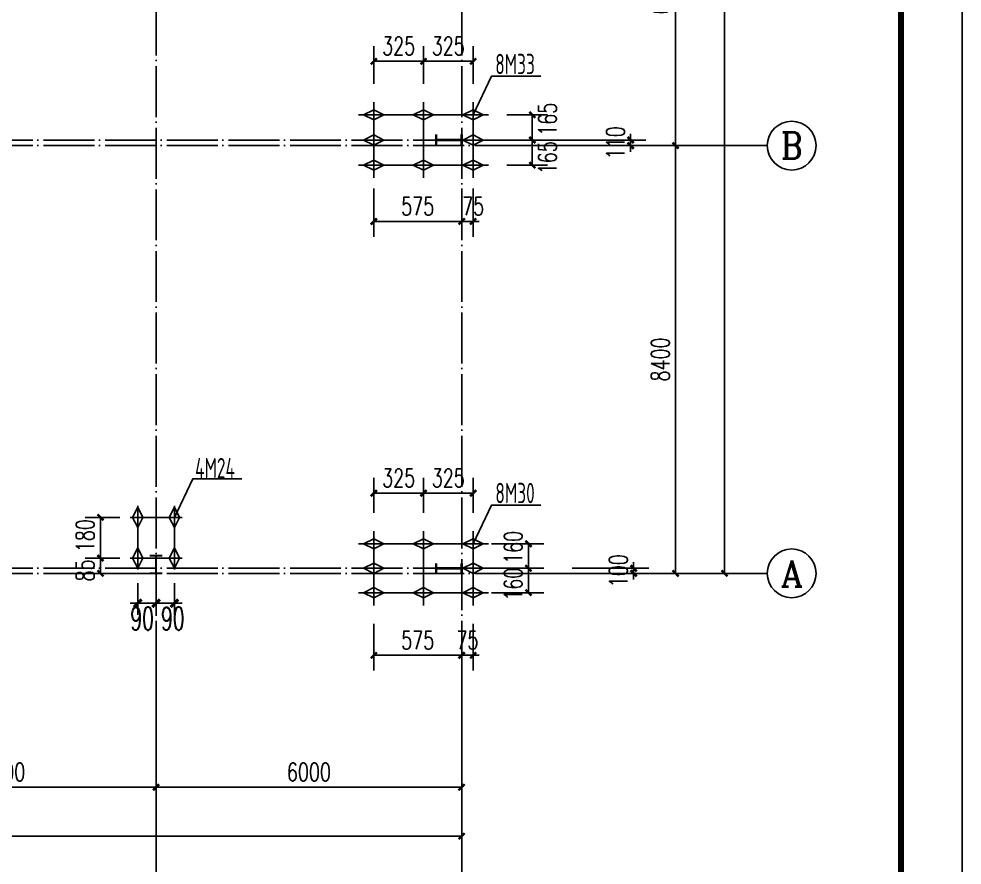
# Model space of a CAD drawing. Extents: x 14207793 to 14719554, y -1675802 to -1228715.
# Drawn here: x 14303084 to 14321605, y -1447180 to -1430561 of the extents above; entities that cross this region are included whole.
import ezdxf
from ezdxf.enums import TextEntityAlignment as Align

# ---------------------------------------------------------------- set-up
doc = ezdxf.new("R2010")
doc.units = 0
doc.header["$LTSCALE"] = 500
doc.header["$MEASUREMENT"] = 0
doc.linetypes.add('DOTE', pattern=[2.42, 2, -0.2, 0.02, -0.2])
doc.layers.get('0').update_dxf_attribs({"linetype": 'CONTINUOUS'})
doc.layers.get('DEFPOINTS').update_dxf_attribs({"color": 140, "linetype": 'CONTINUOUS'})
for name, color, linetype in [('AXIS', 3, 'CONTINUOUS'), ('AXIS_TEXT', 7, 'CONTINUOUS'), ('BOLT', 2, 'CONTINUOUS'), ('DIM', 3, 'CONTINUOUS'), ('DOTE', 8, 'DOTE'), ('PUB_TITLE', 4, 'CONTINUOUS')]:
    doc.layers.add(name, color=color, linetype=linetype)
doc.styles.add('_TCH_AXIS', font='COMPLEX', dxfattribs={"bigfont": 'GBCBIG'})
doc.styles.add('_TCH_DIM_T3', font='SIMPLEX', dxfattribs={"width": 0.705882, "bigfont": 'GBCBIG'})
doc.styles.add('COMPLEX', font='COMPLEX')
doc.styles.add('DIM_FONT', font='SIMPLEX.shx', dxfattribs={"width": 0.6})
doc.styles.add('TSSD_REIN', font='Tssdeng.shx', dxfattribs={"width": 0.65, "bigfont": 'hztxt.shx'})
doc.dimstyles.new('_TCH_ARCH&&120', dxfattribs={"dimtxt": 357, "dimasz": 120, "dimexe": 300, "dimexo": 360, "dimgap": 120, "dimtad": 1, "dimdec": 0, "dimzin": 0, "dimdsep": 46, "dimtxsty": '_TCH_DIM_T3', "dimblk": 'ARCHTICK', "dimcen": 0.09, "dimclrt": 7, "dimazin": 2, "dimtfac": 1, "dimtdec": 0, "dimtix": 1, "dimtmove": 2, "dimatfit": 3, "dimfxl": 0, "dimtolj": 1, "dimtzin": 0, "dimarcsym": 0})
doc.dimstyles.new('DIMN150', dxfattribs={"dimscale": 1.5, "dimtxt": 300, "dimasz": 100, "dimexe": 250, "dimexo": 300, "dimgap": 150, "dimtad": 1, "dimdec": 0, "dimzin": 0, "dimdsep": 46, "dimtxsty": 'DIM_FONT', "dimblk": 'ARCHTICK', "dimcen": 0.09, "dimclrt": 7, "dimazin": 2, "dimtfac": 1, "dimtdec": 0, "dimtix": 1, "dimtmove": 2, "dimatfit": 3, "dimldrblk": 'ARCHTICK', "dimfxl": 0, "dimtolj": 1, "dimtzin": 0, "dimarcsym": 0})

# ---------------------------------------------------------------- blocks, each defined once
blk = doc.blocks.new('_ArchTick')
at = {"color": 0, "linetype": 'ByBlock', "const_width": 0.4}
blk.add_lwpolyline([(-0.5, -0.5), (0.5, 0.5)], dxfattribs=at)
blk = doc.blocks.new('*D132')
at = {"layer": 'AXIS', "color": 0, "lineweight": -2}
for p, q in [((14313338.5228, -1433050), (14316278.5228, -1433050)), ((14315978.5228, -1441450), (14315978.5228, -1433050)), ((14313338.5228, -1441450), (14316278.5228, -1441450))]:
    blk.add_line(p, q, dxfattribs=at)
at = {"layer": 'DEFPOINTS', "color": 0}
for p in [(14312978.5228, -1433050), (14315978.5228, -1433050), (14312978.5228, -1441450)]:
    blk.add_point(p, dxfattribs=at)
at = {"layer": 'AXIS', "color": 0, "lineweight": -2, "xscale": 120, "yscale": 120, "zscale": 120}
for p, rotation in [((14315978.5228, -1433050), 90), ((14315978.5228, -1441450), 270)]:
    blk.add_blockref('_ArchTick', p, dxfattribs=dict(at, rotation=rotation))
at = {"layer": 'AXIS', "color": 7, "insert": (14315680.0228, -1437250), "char_height": 357, "attachment_point": 5, "rotation": 90, "style": '_TCH_DIM_T3'}
blk.add_mtext('\\A1;8400', dxfattribs=at)
blk = doc.blocks.new('*D133')
at = {"layer": 'AXIS', "color": 0, "lineweight": -2}
for p, q in [((14313338.5228, -1427050), (14316278.5228, -1427050)), ((14315978.5228, -1433050), (14315978.5228, -1427050)), ((14313338.5228, -1433050), (14316278.5228, -1433050))]:
    blk.add_line(p, q, dxfattribs=at)
at = {"layer": 'DEFPOINTS', "color": 0}
for p in [(14312978.5228, -1427050), (14315978.5228, -1427050), (14312978.5228, -1433050)]:
    blk.add_point(p, dxfattribs=at)
at = {"layer": 'AXIS', "color": 0, "lineweight": -2, "xscale": 120, "yscale": 120, "zscale": 120}
for p, rotation in [((14315978.5228, -1427050), 90), ((14315978.5228, -1433050), 270)]:
    blk.add_blockref('_ArchTick', p, dxfattribs=dict(at, rotation=rotation))
at = {"layer": 'AXIS', "color": 7, "insert": (14315680.0228, -1430050), "char_height": 357, "attachment_point": 5, "rotation": 90, "style": '_TCH_DIM_T3'}
blk.add_mtext('\\A1;6000', dxfattribs=at)
blk = doc.blocks.new('*D150')
at = {"layer": 'AXIS', "color": 0, "lineweight": -2}
for p, q in [((14313338.5228, -1331050), (14317238.5228, -1331050)), ((14316938.5228, -1441450), (14316938.5228, -1331050)), ((14313338.5228, -1441450), (14317238.5228, -1441450))]:
    blk.add_line(p, q, dxfattribs=at)
at = {"layer": 'DEFPOINTS', "color": 0}
for p in [(14312978.5228, -1331050), (14316938.5228, -1331050), (14312978.5228, -1441450)]:
    blk.add_point(p, dxfattribs=at)
at = {"layer": 'AXIS', "color": 0, "lineweight": -2, "xscale": 120, "yscale": 120, "zscale": 120}
for p, rotation in [((14316938.5228, -1331050), 90), ((14316938.5228, -1441450), 270)]:
    blk.add_blockref('_ArchTick', p, dxfattribs=dict(at, rotation=rotation))
at = {"layer": 'AXIS', "color": 7, "insert": (14316640.0228, -1386250), "char_height": 357, "attachment_point": 5, "rotation": 90, "style": '_TCH_DIM_T3'}
blk.add_mtext('\\A1;110400', dxfattribs=at)
blk = doc.blocks.new('*D173')
at = {"layer": 'AXIS', "color": 0, "lineweight": -2}
for p, q in [((14299778.5228, -1443010), (14299778.5228, -1445950)), ((14305778.5228, -1443010), (14305778.5228, -1445950)), ((14299778.5228, -1445650), (14305778.5228, -1445650))]:
    blk.add_line(p, q, dxfattribs=at)
at = {"layer": 'DEFPOINTS', "color": 0}
for p in [(14299778.5228, -1442650), (14305778.5228, -1442650), (14305778.5228, -1445650)]:
    blk.add_point(p, dxfattribs=at)
at = {"layer": 'AXIS', "color": 0, "lineweight": -2, "xscale": 120, "yscale": 120, "zscale": 120, "rotation": 180}
blk.add_blockref('_ArchTick', (14299778.5228, -1445650), dxfattribs=at)
at = {"layer": 'AXIS', "color": 0, "lineweight": -2, "xscale": 120, "yscale": 120, "zscale": 120}
blk.add_blockref('_ArchTick', (14305778.5228, -1445650), dxfattribs=at)
at = {"layer": 'AXIS', "color": 7, "insert": (14302778.5228, -1445351.5), "char_height": 357, "attachment_point": 5, "style": '_TCH_DIM_T3'}
blk.add_mtext('\\A1;6000', dxfattribs=at)
blk = doc.blocks.new('*D174')
at = {"layer": 'AXIS', "color": 0, "lineweight": -2}
for p, q in [((14305778.5228, -1443010), (14305778.5228, -1445950)), ((14311778.5228, -1443010), (14311778.5228, -1445950)), ((14305778.5228, -1445650), (14311778.5228, -1445650))]:
    blk.add_line(p, q, dxfattribs=at)
at = {"layer": 'DEFPOINTS', "color": 0}
for p in [(14305778.5228, -1442650), (14311778.5228, -1442650), (14311778.5228, -1445650)]:
    blk.add_point(p, dxfattribs=at)
at = {"layer": 'AXIS', "color": 0, "lineweight": -2, "xscale": 120, "yscale": 120, "zscale": 120, "rotation": 180}
blk.add_blockref('_ArchTick', (14305778.5228, -1445650), dxfattribs=at)
at = {"layer": 'AXIS', "color": 0, "lineweight": -2, "xscale": 120, "yscale": 120, "zscale": 120}
blk.add_blockref('_ArchTick', (14311778.5228, -1445650), dxfattribs=at)
at = {"layer": 'AXIS', "color": 7, "insert": (14308778.5228, -1445351.5), "char_height": 357, "attachment_point": 5, "style": '_TCH_DIM_T3'}
blk.add_mtext('\\A1;6000', dxfattribs=at)
blk = doc.blocks.new('*D175')
at = {"layer": 'AXIS', "color": 0, "lineweight": -2}
for p, q in [((14281778.5228, -1443010), (14281778.5228, -1446910)), ((14311778.5228, -1443010), (14311778.5228, -1446910)), ((14281778.5228, -1446610), (14311778.5228, -1446610))]:
    blk.add_line(p, q, dxfattribs=at)
at = {"layer": 'DEFPOINTS', "color": 0}
for p in [(14281778.5228, -1442650), (14311778.5228, -1442650), (14311778.5228, -1446610)]:
    blk.add_point(p, dxfattribs=at)
at = {"layer": 'AXIS', "color": 0, "lineweight": -2, "xscale": 120, "yscale": 120, "zscale": 120, "rotation": 180}
blk.add_blockref('_ArchTick', (14281778.5228, -1446610), dxfattribs=at)
at = {"layer": 'AXIS', "color": 0, "lineweight": -2, "xscale": 120, "yscale": 120, "zscale": 120}
blk.add_blockref('_ArchTick', (14311778.5228, -1446610), dxfattribs=at)
at = {"layer": 'AXIS', "color": 7, "insert": (14296778.5228, -1446311.5), "char_height": 357, "attachment_point": 5, "style": '_TCH_DIM_T3'}
blk.add_mtext('\\A1;30000', dxfattribs=at)
blk = doc.blocks.new('_AXISO')
blk.add_circle((0, 0), 0.5)
at = {"layer": 'AXIS_TEXT', "style": 'COMPLEX', "width": 1.041667}
blk.add_attdef('A', text='', height=0.56, dxfattribs=at).set_placement((-0.25, -0.28), (0.25, -0.28), align=Align.FIT)
blk = doc.blocks.new('A$C26C85C36')
at = {"color": 6, "const_width": 40}
for points in [[(-125, 0), (125, 0)], [(0, 0), (0, -350)], [(-125, -350), (125, -350)]]:
    blk.add_lwpolyline(points, dxfattribs=at)
blk = doc.blocks.new('*D1201')
at = {"layer": 'AXIS', "color": 0, "lineweight": -2}
for p, q in [((14305779, -1441640), (14305779, -1442263)), ((14306139, -1441640), (14306139, -1442263)), ((14305779, -1442038), (14305629, -1442038)), ((14306139, -1442038), (14305779, -1442038)), ((14306139, -1442038), (14306289, -1442038))]:
    blk.add_line(p, q, dxfattribs=at)
at = {"layer": 'DEFPOINTS', "color": 0}
for p in [(14305779, -1441190), (14306139, -1441190), (14305779, -1442038)]:
    blk.add_point(p, dxfattribs=at)
at = {"layer": 'AXIS', "color": 0, "lineweight": -2, "xscale": 150, "yscale": 150, "zscale": 150}
blk.add_blockref('_ArchTick', (14305779, -1442038), dxfattribs=at)
at = {"layer": 'AXIS', "color": 0, "lineweight": -2, "xscale": 150, "yscale": 150, "zscale": 150, "rotation": 180}
blk.add_blockref('_ArchTick', (14306139, -1442038), dxfattribs=at)
at = {"layer": 'AXIS', "color": 7, "insert": (14306106, -1442338), "char_height": 450, "attachment_point": 5, "style": 'DIM_FONT'}
blk.add_mtext('\\A1;90', dxfattribs=at)
blk = doc.blocks.new('*D1202')
at = {"layer": 'AXIS', "color": 0, "lineweight": -2}
for p, q in [((14305419, -1441640), (14305419, -1442263)), ((14305779, -1441640), (14305779, -1442263)), ((14305419, -1442038), (14305269, -1442038)), ((14305779, -1442038), (14305419, -1442038)), ((14305779, -1442038), (14305929, -1442038))]:
    blk.add_line(p, q, dxfattribs=at)
at = {"layer": 'DEFPOINTS', "color": 0}
for p in [(14305419, -1441190), (14305779, -1441190), (14305419, -1442038)]:
    blk.add_point(p, dxfattribs=at)
at = {"layer": 'AXIS', "color": 0, "lineweight": -2, "xscale": 150, "yscale": 150, "zscale": 150}
blk.add_blockref('_ArchTick', (14305419, -1442038), dxfattribs=at)
at = {"layer": 'AXIS', "color": 0, "lineweight": -2, "xscale": 150, "yscale": 150, "zscale": 150, "rotation": 180}
blk.add_blockref('_ArchTick', (14305779, -1442038), dxfattribs=at)
at = {"layer": 'AXIS', "color": 7, "insert": (14305504, -1442338), "char_height": 450, "attachment_point": 5, "style": 'DIM_FONT'}
blk.add_mtext('\\A1;90', dxfattribs=at)
blk = doc.blocks.new('*D1203')
at = {"layer": 'AXIS', "color": 0, "lineweight": -2}
for p, q in [((14305069, -1441150), (14304386, -1441150)), ((14304686, -1441450), (14304686, -1441150)), ((14305069, -1441450), (14304386, -1441450))]:
    blk.add_line(p, q, dxfattribs=at)
at = {"layer": 'DEFPOINTS', "color": 0}
for p in [(14304686, -1441150), (14305429, -1441150), (14305429, -1441450)]:
    blk.add_point(p, dxfattribs=at)
at = {"layer": 'AXIS', "color": 0, "lineweight": -2, "xscale": 120, "yscale": 120, "zscale": 120}
for p, rotation in [((14304686, -1441150), 90), ((14304686, -1441450), 270)]:
    blk.add_blockref('_ArchTick', p, dxfattribs=dict(at, rotation=rotation))
at = {"layer": 'AXIS', "color": 7, "insert": (14304386, -1441393), "char_height": 357, "attachment_point": 5, "rotation": 90, "style": '_TCH_DIM_T3'}
blk.add_mtext('\\A1;85', dxfattribs=at)
blk = doc.blocks.new('*D1204')
at = {"layer": 'AXIS', "color": 0, "lineweight": -2}
for p, q in [((14305069, -1440350), (14304386, -1440350)), ((14304686, -1441150), (14304686, -1440350)), ((14305069, -1441150), (14304386, -1441150))]:
    blk.add_line(p, q, dxfattribs=at)
at = {"layer": 'DEFPOINTS', "color": 0}
for p in [(14304686, -1440350), (14305429, -1440350), (14305429, -1441150)]:
    blk.add_point(p, dxfattribs=at)
at = {"layer": 'AXIS', "color": 0, "lineweight": -2, "xscale": 120, "yscale": 120, "zscale": 120}
for p, rotation in [((14304686, -1440350), 90), ((14304686, -1441150), 270)]:
    blk.add_blockref('_ArchTick', p, dxfattribs=dict(at, rotation=rotation))
at = {"layer": 'AXIS', "color": 7, "insert": (14304386, -1440710), "char_height": 357, "attachment_point": 5, "rotation": 90, "style": '_TCH_DIM_T3'}
blk.add_mtext('\\A1;180', dxfattribs=at)
blk = doc.blocks.new('*D1428')
at = {"layer": 'AXIS', "color": 0, "lineweight": -2}
for p, q in [((14315155, -1441350), (14315155, -1441230)), ((14313919, -1441450), (14315455, -1441450)), ((14313950, -1441350), (14315455, -1441350)), ((14315155, -1441350), (14315155, -1441450)), ((14315155, -1441450), (14315155, -1441570))]:
    blk.add_line(p, q, dxfattribs=at)
at = {"layer": 'DEFPOINTS', "color": 0}
for p in [(14313559, -1441450), (14313590, -1441350), (14315155, -1441450)]:
    blk.add_point(p, dxfattribs=at)
at = {"layer": 'AXIS', "color": 0, "lineweight": -2, "xscale": 120, "yscale": 120, "zscale": 120}
for p, rotation in [((14315155, -1441350), 270), ((14315155, -1441450), 90)]:
    blk.add_blockref('_ArchTick', p, dxfattribs=dict(at, rotation=rotation))
at = {"layer": 'AXIS', "color": 7, "insert": (14314856, -1441400), "char_height": 357, "attachment_point": 5, "rotation": 90, "style": '_TCH_DIM_T3'}
blk.add_mtext('\\A1;100', dxfattribs=at)
blk = doc.blocks.new('A$C285B0BBC')
at = {"color": 6, "const_width": 50}
for points in [[(0, 100), (0, -100)], [(0, 0), (500, 0)], [(500, 100), (500, -100)]]:
    blk.add_lwpolyline(points, dxfattribs=at)
blk = doc.blocks.new('*D1431')
at = {"layer": 'AXIS', "color": 0, "lineweight": -2}
for p, q in [((14312364, -1440870), (14313390, -1440870)), ((14313090, -1440870), (14313090, -1441350)), ((14312364, -1441350), (14313390, -1441350))]:
    blk.add_line(p, q, dxfattribs=at)
at = {"layer": 'DEFPOINTS', "color": 0}
for p in [(14312004, -1440870), (14312004, -1441350), (14313090, -1441350)]:
    blk.add_point(p, dxfattribs=at)
at = {"layer": 'AXIS', "color": 0, "lineweight": -2, "xscale": 120, "yscale": 120, "zscale": 120}
for p, rotation in [((14313090, -1440870), 90), ((14313090, -1441350), 270)]:
    blk.add_blockref('_ArchTick', p, dxfattribs=dict(at, rotation=rotation))
at = {"layer": 'AXIS', "color": 7, "insert": (14312791, -1440941), "char_height": 357, "attachment_point": 5, "rotation": 90, "style": '_TCH_DIM_T3'}
blk.add_mtext('\\A1;160', dxfattribs=at)
blk = doc.blocks.new('*D1432')
at = {"layer": 'AXIS', "color": 0, "lineweight": -2}
for p, q in [((14312364, -1441350), (14313390, -1441350)), ((14313090, -1441350), (14313090, -1441830)), ((14312364, -1441830), (14313390, -1441830))]:
    blk.add_line(p, q, dxfattribs=at)
at = {"layer": 'DEFPOINTS', "color": 0}
for p in [(14312004, -1441350), (14312004, -1441830), (14313090, -1441830)]:
    blk.add_point(p, dxfattribs=at)
at = {"layer": 'AXIS', "color": 0, "lineweight": -2, "xscale": 120, "yscale": 120, "zscale": 120}
for p, rotation in [((14313090, -1441350), 90), ((14313090, -1441830), 270)]:
    blk.add_blockref('_ArchTick', p, dxfattribs=dict(at, rotation=rotation))
at = {"layer": 'AXIS', "color": 7, "insert": (14312791, -1441663), "char_height": 357, "attachment_point": 5, "rotation": 90, "style": '_TCH_DIM_T3'}
blk.add_mtext('\\A1;160', dxfattribs=at)
blk = doc.blocks.new('A$C373D4424')
at = {"layer": 'BOLT'}
for p, q in [((0, -248), (0, 248)), ((-300, 0), (300, 0))]:
    blk.add_line(p, q, dxfattribs=at)
blk.add_lwpolyline([(0, -100), (-200, 0), (0, 100), (200, 0)], close=True, dxfattribs=at)
blk = doc.blocks.new('*D1433')
at = {"layer": 'AXIS', "color": 0, "lineweight": -2}
for p, q in [((14310054, -1442438), (14310054, -1443359)), ((14311779, -1442438), (14311779, -1443359)), ((14311779, -1443059), (14310054, -1443059))]:
    blk.add_line(p, q, dxfattribs=at)
at = {"layer": 'DEFPOINTS', "color": 0}
for p in [(14310054, -1442078), (14311779, -1442078), (14310054, -1443059)]:
    blk.add_point(p, dxfattribs=at)
at = {"layer": 'AXIS', "color": 0, "lineweight": -2, "xscale": 120, "yscale": 120, "zscale": 120, "rotation": 180}
blk.add_blockref('_ArchTick', (14310054, -1443059), dxfattribs=at)
at = {"layer": 'AXIS', "color": 0, "lineweight": -2, "xscale": 120, "yscale": 120, "zscale": 120}
blk.add_blockref('_ArchTick', (14311779, -1443059), dxfattribs=at)
at = {"layer": 'AXIS', "color": 7, "insert": (14310916, -1442761), "char_height": 357, "attachment_point": 5, "style": '_TCH_DIM_T3'}
blk.add_mtext('\\A1;575', dxfattribs=at)
blk = doc.blocks.new('*D1434')
at = {"layer": 'AXIS', "color": 0, "lineweight": -2}
for p, q in [((14311779, -1442438), (14311779, -1443359)), ((14312004, -1442438), (14312004, -1443359)), ((14311779, -1443059), (14311659, -1443059)), ((14311779, -1443059), (14312004, -1443059)), ((14312004, -1443059), (14312124, -1443059))]:
    blk.add_line(p, q, dxfattribs=at)
at = {"layer": 'DEFPOINTS', "color": 0}
for p in [(14311779, -1442078), (14312004, -1442078), (14312004, -1443059)]:
    blk.add_point(p, dxfattribs=at)
at = {"layer": 'AXIS', "color": 0, "lineweight": -2, "xscale": 120, "yscale": 120, "zscale": 120}
blk.add_blockref('_ArchTick', (14311779, -1443059), dxfattribs=at)
at = {"layer": 'AXIS', "color": 0, "lineweight": -2, "xscale": 120, "yscale": 120, "zscale": 120, "rotation": 180}
blk.add_blockref('_ArchTick', (14312004, -1443059), dxfattribs=at)
at = {"layer": 'AXIS', "color": 7, "insert": (14311891, -1442761), "char_height": 357, "attachment_point": 5, "style": '_TCH_DIM_T3'}
blk.add_mtext('\\A1;75', dxfattribs=at)
blk = doc.blocks.new('*D1435')
at = {"layer": 'AXIS', "color": 0, "lineweight": -2}
for p, q in [((14311029, -1440263), (14311029, -1439576)), ((14312004, -1440263), (14312004, -1439576)), ((14312004, -1439876), (14311029, -1439876))]:
    blk.add_line(p, q, dxfattribs=at)
at = {"layer": 'DEFPOINTS', "color": 0}
for p in [(14311029, -1439876), (14311029, -1440623), (14312004, -1440623)]:
    blk.add_point(p, dxfattribs=at)
at = {"layer": 'AXIS', "color": 0, "lineweight": -2, "xscale": 120, "yscale": 120, "zscale": 120, "rotation": 180}
blk.add_blockref('_ArchTick', (14311029, -1439876), dxfattribs=at)
at = {"layer": 'AXIS', "color": 0, "lineweight": -2, "xscale": 120, "yscale": 120, "zscale": 120}
blk.add_blockref('_ArchTick', (14312004, -1439876), dxfattribs=at)
at = {"layer": 'AXIS', "color": 7, "insert": (14311516, -1439578), "char_height": 357, "attachment_point": 5, "style": '_TCH_DIM_T3'}
blk.add_mtext('\\A1;325', dxfattribs=at)
blk = doc.blocks.new('*D1436')
at = {"layer": 'AXIS', "color": 0, "lineweight": -2}
for p, q in [((14310054, -1440263), (14310054, -1439576)), ((14311029, -1440263), (14311029, -1439576)), ((14311029, -1439876), (14310054, -1439876))]:
    blk.add_line(p, q, dxfattribs=at)
at = {"layer": 'DEFPOINTS', "color": 0}
for p in [(14310054, -1439876), (14310054, -1440623), (14311029, -1440623)]:
    blk.add_point(p, dxfattribs=at)
at = {"layer": 'AXIS', "color": 0, "lineweight": -2, "xscale": 120, "yscale": 120, "zscale": 120, "rotation": 180}
blk.add_blockref('_ArchTick', (14310054, -1439876), dxfattribs=at)
at = {"layer": 'AXIS', "color": 0, "lineweight": -2, "xscale": 120, "yscale": 120, "zscale": 120}
blk.add_blockref('_ArchTick', (14311029, -1439876), dxfattribs=at)
at = {"layer": 'AXIS', "color": 7, "insert": (14310541, -1439578), "char_height": 357, "attachment_point": 5, "style": '_TCH_DIM_T3'}
blk.add_mtext('\\A1;325', dxfattribs=at)
blk = doc.blocks.new('*D1444')
at = {"layer": 'AXIS', "color": 0, "lineweight": -2}
for p, q in [((14313891, -1432940), (14315396, -1432940)), ((14315096, -1432940), (14315096, -1432820)), ((14315096, -1432940), (14315096, -1433050)), ((14313785, -1433050), (14315396, -1433050)), ((14315096, -1433050), (14315096, -1433170))]:
    blk.add_line(p, q, dxfattribs=at)
at = {"layer": 'DEFPOINTS', "color": 0}
for p in [(14313531, -1432940), (14313425, -1433050), (14315096, -1433050)]:
    blk.add_point(p, dxfattribs=at)
at = {"layer": 'AXIS', "color": 0, "lineweight": -2, "xscale": 120, "yscale": 120, "zscale": 120}
for p, rotation in [((14315096, -1432940), 270), ((14315096, -1433050), 90)]:
    blk.add_blockref('_ArchTick', p, dxfattribs=dict(at, rotation=rotation))
at = {"layer": 'AXIS', "color": 7, "insert": (14314798, -1432995), "char_height": 357, "attachment_point": 5, "rotation": 90, "style": '_TCH_DIM_T3'}
blk.add_mtext('\\A1;110', dxfattribs=at)
blk = doc.blocks.new('A$C03C22334')
at = {"color": 6, "const_width": 50}
for points in [[(-70, 110), (-70, -110)], [(-70, 0), (430, 0)], [(430, 110), (430, -110)]]:
    blk.add_lwpolyline(points, dxfattribs=at)
blk = doc.blocks.new('*D1453')
at = {"layer": 'AXIS', "color": 0, "lineweight": -2}
for p, q in [((14311779, -1433895), (14311779, -1434839)), ((14312004, -1433895), (14312004, -1434839)), ((14311779, -1434539), (14311659, -1434539)), ((14312004, -1434539), (14311779, -1434539)), ((14312004, -1434539), (14312124, -1434539))]:
    blk.add_line(p, q, dxfattribs=at)
at = {"layer": 'DEFPOINTS', "color": 0}
for p in [(14311779, -1433535), (14312004, -1433535), (14311779, -1434539)]:
    blk.add_point(p, dxfattribs=at)
at = {"layer": 'AXIS', "color": 0, "lineweight": -2, "xscale": 120, "yscale": 120, "zscale": 120}
blk.add_blockref('_ArchTick', (14311779, -1434539), dxfattribs=at)
at = {"layer": 'AXIS', "color": 0, "lineweight": -2, "xscale": 120, "yscale": 120, "zscale": 120, "rotation": 180}
blk.add_blockref('_ArchTick', (14312004, -1434539), dxfattribs=at)
at = {"layer": 'AXIS', "color": 7, "insert": (14312004, -1434240), "char_height": 357, "attachment_point": 5, "style": '_TCH_DIM_T3'}
blk.add_mtext('\\A1;75', dxfattribs=at)
blk = doc.blocks.new('*D1454')
at = {"layer": 'AXIS', "color": 0, "lineweight": -2}
for p, q in [((14310054, -1433895), (14310054, -1434839)), ((14311779, -1433895), (14311779, -1434839)), ((14311779, -1434539), (14310054, -1434539))]:
    blk.add_line(p, q, dxfattribs=at)
at = {"layer": 'DEFPOINTS', "color": 0}
for p in [(14310054, -1433535), (14311779, -1433535), (14310054, -1434539)]:
    blk.add_point(p, dxfattribs=at)
at = {"layer": 'AXIS', "color": 0, "lineweight": -2, "xscale": 120, "yscale": 120, "zscale": 120, "rotation": 180}
blk.add_blockref('_ArchTick', (14310054, -1434539), dxfattribs=at)
at = {"layer": 'AXIS', "color": 0, "lineweight": -2, "xscale": 120, "yscale": 120, "zscale": 120}
blk.add_blockref('_ArchTick', (14311779, -1434539), dxfattribs=at)
at = {"layer": 'AXIS', "color": 7, "insert": (14310916, -1434240), "char_height": 357, "attachment_point": 5, "style": '_TCH_DIM_T3'}
blk.add_mtext('\\A1;575', dxfattribs=at)
blk = doc.blocks.new('*D1455')
at = {"layer": 'AXIS', "color": 0, "lineweight": -2}
for p, q in [((14312664, -1432940), (14313466, -1432940)), ((14313166, -1433435), (14313166, -1432940)), ((14312664, -1433435), (14313466, -1433435))]:
    blk.add_line(p, q, dxfattribs=at)
at = {"layer": 'DEFPOINTS', "color": 0}
for p in [(14312304, -1432940), (14313166, -1432940), (14312304, -1433435)]:
    blk.add_point(p, dxfattribs=at)
at = {"layer": 'AXIS', "color": 0, "lineweight": -2, "xscale": 120, "yscale": 120, "zscale": 120}
for p, rotation in [((14313166, -1432940), 90), ((14313166, -1433435), 270)]:
    blk.add_blockref('_ArchTick', p, dxfattribs=dict(at, rotation=rotation))
at = {"layer": 'AXIS', "color": 7, "insert": (14313464, -1433288), "char_height": 357, "attachment_point": 5, "rotation": 90, "style": '_TCH_DIM_T3'}
blk.add_mtext('\\A1;165', dxfattribs=at)
blk = doc.blocks.new('*D1456')
at = {"layer": 'AXIS', "color": 0, "lineweight": -2}
for p, q in [((14312664, -1432445), (14313466, -1432445)), ((14313166, -1432940), (14313166, -1432445)), ((14312664, -1432940), (14313466, -1432940))]:
    blk.add_line(p, q, dxfattribs=at)
at = {"layer": 'DEFPOINTS', "color": 0}
for p in [(14312304, -1432445), (14313166, -1432445), (14312304, -1432940)]:
    blk.add_point(p, dxfattribs=at)
at = {"layer": 'AXIS', "color": 0, "lineweight": -2, "xscale": 120, "yscale": 120, "zscale": 120}
for p, rotation in [((14313166, -1432445), 90), ((14313166, -1432940), 270)]:
    blk.add_blockref('_ArchTick', p, dxfattribs=dict(at, rotation=rotation))
at = {"layer": 'AXIS', "color": 7, "insert": (14313464, -1432533), "char_height": 357, "attachment_point": 5, "rotation": 90, "style": '_TCH_DIM_T3'}
blk.add_mtext('\\A1;165', dxfattribs=at)
blk = doc.blocks.new('*D1457')
at = {"layer": 'AXIS', "color": 0, "lineweight": -2}
for p, q in [((14311029, -1431838), (14311029, -1431094)), ((14312004, -1431838), (14312004, -1431094)), ((14312004, -1431394), (14311029, -1431394))]:
    blk.add_line(p, q, dxfattribs=at)
at = {"layer": 'DEFPOINTS', "color": 0}
for p in [(14311029, -1431394), (14311029, -1432198), (14312004, -1432198)]:
    blk.add_point(p, dxfattribs=at)
at = {"layer": 'AXIS', "color": 0, "lineweight": -2, "xscale": 120, "yscale": 120, "zscale": 120, "rotation": 180}
blk.add_blockref('_ArchTick', (14311029, -1431394), dxfattribs=at)
at = {"layer": 'AXIS', "color": 0, "lineweight": -2, "xscale": 120, "yscale": 120, "zscale": 120}
blk.add_blockref('_ArchTick', (14312004, -1431394), dxfattribs=at)
at = {"layer": 'AXIS', "color": 7, "insert": (14311516, -1431095), "char_height": 357, "attachment_point": 5, "style": '_TCH_DIM_T3'}
blk.add_mtext('\\A1;325', dxfattribs=at)
blk = doc.blocks.new('*D1458')
at = {"layer": 'AXIS', "color": 0, "lineweight": -2}
for p, q in [((14310054, -1431838), (14310054, -1431094)), ((14311029, -1431838), (14311029, -1431094)), ((14311029, -1431394), (14310054, -1431394))]:
    blk.add_line(p, q, dxfattribs=at)
at = {"layer": 'DEFPOINTS', "color": 0}
for p in [(14310054, -1431394), (14310054, -1432198), (14311029, -1432198)]:
    blk.add_point(p, dxfattribs=at)
at = {"layer": 'AXIS', "color": 0, "lineweight": -2, "xscale": 120, "yscale": 120, "zscale": 120, "rotation": 180}
blk.add_blockref('_ArchTick', (14310054, -1431394), dxfattribs=at)
at = {"layer": 'AXIS', "color": 0, "lineweight": -2, "xscale": 120, "yscale": 120, "zscale": 120}
blk.add_blockref('_ArchTick', (14311029, -1431394), dxfattribs=at)
at = {"layer": 'AXIS', "color": 7, "insert": (14310541, -1431095), "char_height": 357, "attachment_point": 5, "style": '_TCH_DIM_T3'}
blk.add_mtext('\\A1;325', dxfattribs=at)

msp = doc.modelspace()

# ---------------------------------------------------------------- linework, layer by layer
at = {"layer": 'AXIS'}
for p, q in [((14312978.52, -1433050), (14317778.52, -1433050)), ((14312978.52, -1441450), (14317778.52, -1441450)), ((14305778.52, -1442650), (14305778.52, -1447450)), ((14311778.52, -1442650), (14311778.52, -1447450))]:
    msp.add_line(p, q, dxfattribs=at)
at = {"layer": 'BOLT'}
for p, q in [((14305418.52, -1440575), (14305418.52, -1440125)), ((14306138.52, -1440575), (14306138.52, -1440125)), ((14305268.52, -1440350), (14305568.52, -1440350)), ((14305988.52, -1440350), (14306288.52, -1440350)), ((14305418.52, -1441375), (14305418.52, -1440925)), ((14306138.52, -1441375), (14306138.52, -1440925)), ((14305268.52, -1441150), (14305568.52, -1441150)), ((14305988.52, -1441150), (14306288.52, -1441150))]:
    msp.add_line(p, q, dxfattribs=at)
for points in [[(14305318.52, -1440350), (14305418.52, -1440150), (14305518.52, -1440350), (14305418.52, -1440550)], [(14306038.52, -1440350), (14306138.52, -1440150), (14306238.52, -1440350), (14306138.52, -1440550)], [(14305318.52, -1441150), (14305418.52, -1440950), (14305518.52, -1441150), (14305418.52, -1441350)], [(14306038.52, -1441150), (14306138.52, -1440950), (14306238.52, -1441150), (14306138.52, -1441350)]]:
    msp.add_lwpolyline(points, close=True, dxfattribs=at)
at = {"layer": 'DIM'}
for points in [[(14312003.52, -1432445), (14312364.26, -1431688.38), (14312364.26, -1431688.38), (14313330.06, -1431688.38)], [(14306138.52, -1440350), (14306499.26, -1439593.38), (14306499.26, -1439593.38), (14307459.79, -1439593.38)], [(14312003.52, -1440870), (14312364.26, -1440113.38), (14312364.26, -1440113.38), (14313330.06, -1440113.38)]]:
    msp.add_lwpolyline(points, dxfattribs=at)
at = {"layer": 'DOTE'}
for p, q in [((14305778.52, -1329850), (14305778.52, -1442650)), ((14311778.52, -1329850), (14311778.52, -1442650)), ((14310053.52, -1432445), (14310053.52, -1433545)), ((14312003.52, -1432445), (14310053.52, -1432445)), ((14311028.52, -1432445), (14311028.52, -1433545)), ((14312003.52, -1432445), (14312003.52, -1433545)), ((14280578.52, -1432940), (14313891.33, -1432940)), ((14280578.52, -1433050), (14312978.52, -1433050)), ((14312003.52, -1433435), (14310053.52, -1433435)), ((14310053.52, -1440870), (14310053.52, -1441830)), ((14310053.52, -1440870), (14312003.52, -1440870)), ((14311028.52, -1440870), (14311028.52, -1441830)), ((14312003.52, -1440870), (14312003.52, -1441830)), ((14280578.52, -1441350), (14312978.52, -1441350)), ((14280578.52, -1441450), (14312978.52, -1441450)), ((14310053.52, -1441830), (14312003.52, -1441830))]:
    msp.add_line(p, q, dxfattribs=at)
at = {"layer": 'DOTE', "linetype": 'DOTE', "ltscale": 1.5}
for p, q in [((14305418.52, -1441350), (14305418.52, -1440165)), ((14306138.52, -1441350), (14306138.52, -1440165)), ((14305318.52, -1440350), (14306238.52, -1440350)), ((14305318.52, -1441150), (14306238.52, -1441150))]:
    msp.add_line(p, q, dxfattribs=at)
at = {"layer": 'PUB_TITLE'}
msp.add_lwpolyline([(14321605, -1463372.5), (14321605, -1320692.5), (14271205, -1320692.5), (14271205, -1463372.5)], close=True, dxfattribs=at)
at = {"layer": 'PUB_TITLE', "const_width": 120}
msp.add_lwpolyline([(14320405, -1462172.5), (14320405, -1323692.5), (14272405, -1323692.5), (14272405, -1462172.5)], close=True, dxfattribs=at)

# ---------------------------------------------------------------- block references
at = {"color": 6, "xscale": -1}
for p in [(14310053.52, -1432445), (14311028.52, -1432445), (14312003.52, -1432445), (14310053.52, -1432940), (14312003.52, -1432940), (14310053.52, -1433435), (14311028.52, -1433435), (14312003.52, -1433435), (14310053.52, -1440870), (14311028.52, -1440870), (14312003.52, -1440870), (14310053.52, -1441350), (14312003.52, -1441350), (14310053.52, -1441830), (14311028.52, -1441830), (14312003.52, -1441830)]:
    msp.add_blockref('A$C373D4424', p, dxfattribs=at)
at = {"color": 6}
for name, p in [('A$C03C22334', (14311348.3, -1432940)), ('A$C285B0BBC', (14311278.52, -1441350))]:
    msp.add_blockref(name, p, dxfattribs=at)
at = {"color": 6, "xscale": -1, "rotation": 180}
msp.add_blockref('A$C26C85C36', (14305778.52, -1441450), dxfattribs=at)
at = {"layer": 'AXIS'}
ref = msp.add_blockref('_AXISO', (14318258.52, -1433050), dxfattribs=dict(at, xscale=960, yscale=960, zscale=960))
ref.add_attrib('A', 'B', dxfattribs={"layer": 'AXIS_TEXT', "height": 522.31, "style": '_TCH_AXIS'}).set_placement((14318047.11, -1433311.15), (14318469.93, -1433311.15), align=Align.FIT)
ref = msp.add_blockref('_AXISO', (14318258.52, -1441450), dxfattribs=dict(at, xscale=960, yscale=960, zscale=960))
ref.add_attrib('A', 'A', dxfattribs={"layer": 'AXIS_TEXT', "height": 510.22, "style": '_TCH_AXIS'}).set_placement((14318039.86, -1441705.11), (14318477.19, -1441705.11), align=Align.FIT)

# ---------------------------------------------------------------- texts
at = {"layer": 'DIM', "style": 'TSSD_REIN', "width": 0.65}
for s, p in [('8M33', (14312826.69, -1431647.7)), ('4M24', (14306935.7, -1439582.7)), ('8M30', (14312826.69, -1440072.7))]:
    msp.add_text(s, height=400, dxfattribs=at).set_placement(p, align=Align.CENTER)

# ---------------------------------------------------------------- dimensions: what is measured, and where the dimension line sits
at = {"layer": 'AXIS'}
for p1, p2, distance, picture, middle in [((14312978.52, -1441450), (14312978.52, -1331050), -3960, '*D150', (14316640.02, -1386250)), ((14312978.52, -1433050), (14312978.52, -1427050), -3000, '*D133', (14315680.02, -1430050)), ((14312978.52, -1441450), (14312978.52, -1433050), -3000, '*D132', (14315680.02, -1437250)), ((14281778.52, -1442650), (14311778.52, -1442650), -3960, '*D175', (14296778.52, -1446311.5)), ((14299778.52, -1442650), (14305778.52, -1442650), -3000, '*D173', (14302778.52, -1445351.5)), ((14305778.52, -1442650), (14311778.52, -1442650), -3000, '*D174', (14308778.52, -1445351.5))]:
    dim = msp.add_aligned_dim(p1=p1, p2=p2, distance=distance, dimstyle='_TCH_ARCH&&120', dxfattribs=at)
    dim.commit()
    dim.dimension.update_dxf_attribs({"geometry": picture, "text_midpoint": middle})
for base, p1, p2, text, picture, middle in [((14310053.52, -1431393.59), (14311028.52, -1432197.5), (14310053.52, -1432197.5), '325', '*D1458', (14310541.02, -1431095.09)), ((14311028.52, -1431393.59), (14312003.52, -1432197.5), (14311028.52, -1432197.5), '325', '*D1457', (14311516.02, -1431095.09)), ((14310053.52, -1434538.97), (14311778.52, -1433535), (14310053.52, -1433535), '575', '*D1454', (14310916.02, -1434240.47))]:
    dim = msp.add_linear_dim(base=base, p1=p1, p2=p2, angle=180, text=text, dimstyle='_TCH_ARCH&&120', dxfattribs=at)
    dim.commit()
    dim.dimension.update_dxf_attribs({"geometry": picture, "text_midpoint": middle})
for base, p1, p2, angle, text, picture, middle in [((14313165.63, -1432445), (14312303.52, -1432940), (14312303.52, -1432445), 90, '165', '*D1456', (14313464.13, -1432532.68)), ((14313165.63, -1432940), (14312303.52, -1433435), (14312303.52, -1432940), 90, '165', '*D1455', (14313464.13, -1433287.53)), ((14311778.52, -1434538.97), (14312003.52, -1433535), (14311778.52, -1433535), 180, '75', '*D1453', (14312003.52, -1434240.47)), ((14304686.02, -1440350), (14305428.52, -1441150), (14305428.52, -1440350), 270, '180', '*D1204', (14304386.02, -1440710.27)), ((14313089.79, -1441350), (14312003.52, -1440870), (14312003.52, -1441350), 90, '160', '*D1431', (14312791.29, -1440940.94)), ((14304686.02, -1441150), (14305428.52, -1441450), (14305428.52, -1441150), 270, '85', '*D1203', (14304386.02, -1441392.95)), ((14313089.79, -1441830), (14312003.52, -1441350), (14312003.52, -1441830), 90, '160', '*D1432', (14312791.29, -1441662.59))]:
    dim = msp.add_linear_dim(base=base, p1=p1, p2=p2, angle=angle, text=text, dimstyle='_TCH_ARCH&&120', dxfattribs=at)
    dim.commit()
    dim.dimension.update_dxf_attribs({"geometry": picture, "text_midpoint": middle, "dimtype": 160})
for base, p1, p2, picture, middle in [((14315096.44, -1433050), (14313531.33, -1432940), (14313425.32, -1433050), '*D1444', (14314797.94, -1432995)), ((14315154.93, -1441450), (14313589.83, -1441350), (14313558.79, -1441450), '*D1428', (14314856.43, -1441400))]:
    dim = msp.add_linear_dim(base=base, p1=p1, p2=p2, angle=90, dimstyle='_TCH_ARCH&&120', dxfattribs=at)
    dim.commit()
    dim.dimension.update_dxf_attribs({"geometry": picture, "text_midpoint": middle})
for base, p1, p2, text, picture, middle in [((14310053.52, -1439876.24), (14311028.52, -1440622.5), (14310053.52, -1440622.5), '325', '*D1436', (14310541.02, -1439577.74)), ((14311028.52, -1439876.24), (14312003.52, -1440622.5), (14311028.52, -1440622.5), '325', '*D1435', (14311516.02, -1439577.74)), ((14310053.52, -1443059.39), (14311778.52, -1442077.5), (14310053.52, -1442077.5), '575', '*D1433', (14310916.02, -1442760.89)), ((14312003.52, -1443059.39), (14311778.52, -1442077.5), (14312003.52, -1442077.5), '75', '*D1434', (14311891.02, -1442760.89))]:
    dim = msp.add_linear_dim(base=base, p1=p1, p2=p2, text=text, dimstyle='_TCH_ARCH&&120', dxfattribs=at)
    dim.commit()
    dim.dimension.update_dxf_attribs({"geometry": picture, "text_midpoint": middle})
for base, p1, p2, picture, middle in [((14305418.52, -1442037.95), (14305778.52, -1441190), (14305418.52, -1441190), '*D1202', (14305503.52, -1442337.95)), ((14305778.52, -1442037.95), (14306138.52, -1441190), (14305778.52, -1441190), '*D1201', (14306106.02, -1442337.95))]:
    dim = msp.add_linear_dim(base=base, p1=p1, p2=p2, angle=180, text='90', dimstyle='DIMN150', override={"dimexe": 150}, dxfattribs=at)
    dim.commit()
    dim.dimension.update_dxf_attribs({"geometry": picture, "text_midpoint": middle, "dimtype": 160})

doc.saveas('drawing.dxf')
